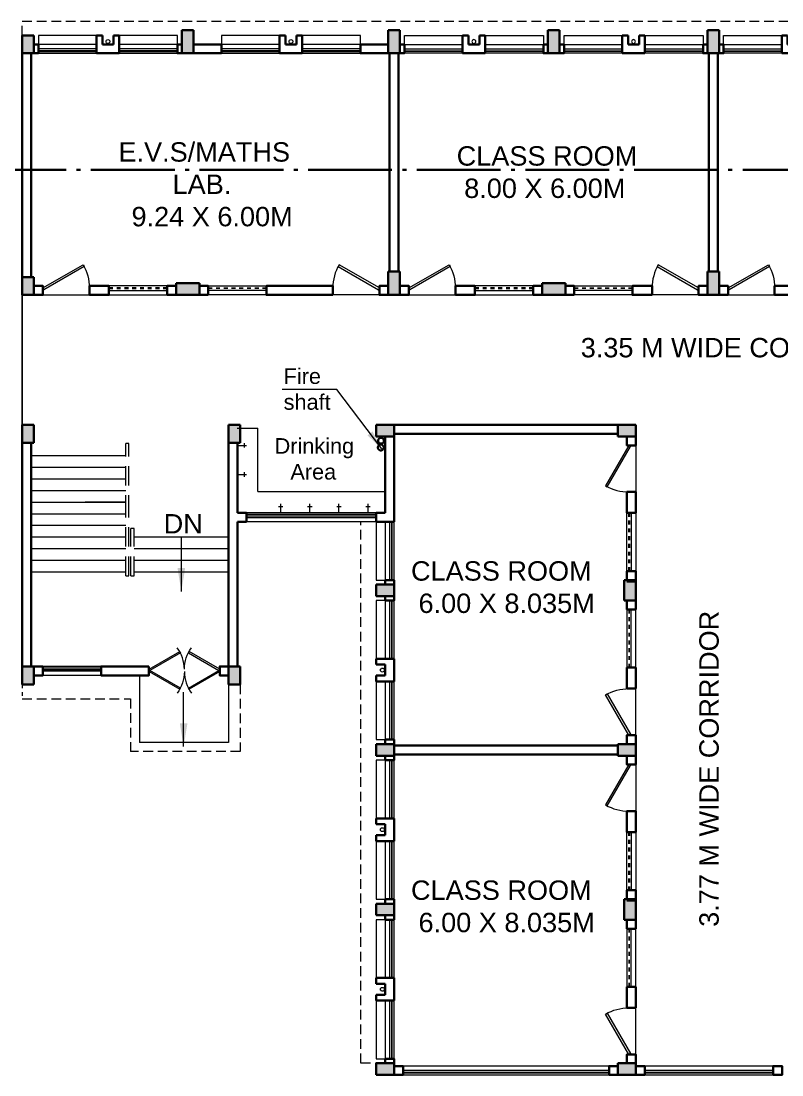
# Model space of a CAD drawing. Header units: millimetres. Extents: x 1898 to 3725, y 783 to 1532.
# Drawn here: x 2366.06 to 2385.68, y 1262.57 to 1289.74 of the extents above; entities that cross this region are included whole.
import ezdxf

# ---------------------------------------------------------------- set-up
doc = ezdxf.new("R2010")
doc.units = ezdxf.units.MM
for name, pattern in [('ACAD_ISO04W100', [30, 24, -3, 0, -3]), ('CENTER2', [1.125, 0.75, -0.125, 0.125, -0.125]), ('DASHED', [0.75, 0.5, -0.25]), ('DASHED2', [0.375, 0.25, -0.125]), ('HIDDEN', [0.375, 0.25, -0.125])]:
    doc.linetypes.add(name, pattern=pattern)
doc.layers.get('0').update_dxf_attribs({"lineweight": 20})
for name, color, linetype, lineweight in [('BL', 1, 'CENTER2', 30), ('CLL LEV.', 15, 'Continuous', 18), ('COL HATCH', 253, 'Continuous', 13), ('Column', 251, 'Continuous', 30), ('DIM', 6, 'Continuous', 18), ('Door', 54, 'Continuous', 18), ('expension joint', 248, 'Continuous', 18), ('Fixture', 44, 'Continuous', 13), ('glass', 5, 'Continuous', 18), ('PROJ.', 30, 'DASHED2', 15), ('Railing', 23, 'Continuous', 13), ('section line', 74, 'ACAD_ISO04W100', 30), ('STAIRS', 10, 'Continuous', 18), ('TEXT', 7, 'Continuous', 15), ('Ventilator', 4, 'DASHED', 18), ('Wall', 7, 'Continuous', 30), ('Window', 150, 'Continuous', 15), ('Window-Wall', 7, 'Continuous', 18)]:
    doc.layers.add(name, color=color, linetype=linetype, lineweight=lineweight)
doc.styles.add('DIM', font='arial.ttf', dxfattribs={"height": 0.5})
doc.styles.add('L120', font='arial.ttf', dxfattribs={"height": 0.6})
doc.styles.get("Standard").update_dxf_attribs({"font": 'arial.ttf', "height": 0.2})
doc.dimstyles.new('Current Dim style', dxfattribs={"dimscale": 0.3, "dimtxt": 0.2, "dimasz": 2, "dimexe": 0.18, "dimexo": 1, "dimgap": 0.09, "dimtad": 0, "dimzin": 0, "dimdsep": 46, "dimtxsty": 'Standard', "dimcen": 0.09, "dimclrd": 256, "dimclre": 256, "dimclrt": 7, "dimadec": 0, "dimazin": 0, "dimtfac": 1, "dimtofl": 0, "dimtmove": 2, "dimatfit": 3, "dimfxl": 0, "dimtolj": 1, "dimtzin": 0, "dimlwd": -1, "dimlwe": -1, "dimarcsym": 0})
doc.dimstyles.new('DIM', dxfattribs={"dimtxt": 0.5, "dimasz": 0.5, "dimexe": 0.02, "dimexo": 0, "dimgap": 0.1, "dimtad": 0, "dimdec": 3, "dimzin": 0, "dimdsep": 46, "dimtxsty": 'DIM', "dimcen": 0, "dimclrd": 251, "dimclre": 256, "dimclrt": 7, "dimadec": 0, "dimazin": 0, "dimtfac": 1, "dimtdec": 3, "dimtofl": 0, "dimtmove": 0, "dimatfit": 3, "dimfxl": 0, "dimtolj": 1, "dimtzin": 0, "dimlwd": -1, "dimlwe": -1, "dimarcsym": 0})

# ---------------------------------------------------------------- blocks, each defined once
blk = doc.blocks.new('A$C761723A2')
at = {"layer": 'section line', "ltscale": 0.09}
blk.add_line((39.754, 15.105), (110.31, 15.105), dxfattribs=at)
blk = doc.blocks.new('WINDOW 1')
at = {"layer": 'CLL LEV.'}
for p, q in [((-0.23, 0), (-0.46, 0)), ((-0.46, 0), (-0.46, -1.5)), ((-0.46, -1.5), (-0.23, -1.5))]:
    blk.add_line(p, q, dxfattribs=at)
at = {"layer": 'Window'}
for p, q in [((-0.065, 0), (-0.065, -1.5)), ((-0.05, -1.5), (-0.05, 0))]:
    blk.add_line(p, q, dxfattribs=at)
at = {"layer": 'Window-Wall'}
for p, q in [((0, 0), (-0.23, 0)), ((-0.23, 0), (-0.23, -1.5)), ((-0.115, 0), (-0.115, -1.5)), ((0, -1.5), (0, 0)), ((-0.23, -1.5), (0, -1.5))]:
    blk.add_line(p, q, dxfattribs=at)
blk = doc.blocks.new('VENTILATOR')
at = {"layer": 'Ventilator', "ltscale": 0.02}
for p, q in [((-0.18, -1.5), (-0.18, 0)), ((-0.165, 0), (-0.165, -1.5))]:
    blk.add_line(p, q, dxfattribs=at)
at = {"layer": 'Window-Wall'}
for p, q in [((-0.23, 0), (0, 0)), ((-0.23, -1.5), (-0.23, 0)), ((-0.115, 0), (-0.115, -1.5)), ((0, 0), (0, -1.5)), ((-0.23, -1.5), (0, -1.5))]:
    blk.add_line(p, q, dxfattribs=at)
blk = doc.blocks.new('C3')
at = {"layer": 'COL HATCH'}
h = blk.add_hatch(color=256, dxfattribs=at)
h.dxf.hatch_style = 1
h.paths.add_polyline_path([(0.3, 0), (0, 0), (0, -0.53), (0.3, -0.53)])
at = {"layer": 'Column'}
for p, q in [((0, 0), (0, -0.53)), ((0.3, 0), (0, 0)), ((0.3, -0.53), (0.3, 0)), ((0, -0.53), (0.3, -0.53))]:
    blk.add_line(p, q, dxfattribs=at)
blk = doc.blocks.new('SHAFT')
at = {"layer": 'Fixture'}
blk.add_circle((0.327, -0.302), 0.05, dxfattribs=at)
at = {"layer": 'Wall'}
for p, q in [((0.035, 0), (0.62, 0)), ((0.035, 0), (0.035, -0.46)), ((0.185, -0.46), (0.185, -0.23)), ((0.185, -0.23), (0.47, -0.23)), ((0.47, -0.46), (0.47, -0.23)), ((0.62, 0), (0.62, -0.46)), ((0.035, -0.46), (0.185, -0.46)), ((0.62, -0.46), (0.47, -0.46))]:
    blk.add_line(p, q, dxfattribs=at)
blk = doc.blocks.new('*U18')
for p, q in [((0, 0), (0, 6)), ((40, 0), (40, 6))]:
    blk.add_line(p, q)
blk.add_lwpolyline([(0, 0), (34.64, -20), (35.52, -18.48), (0.88, 1.52)], close=True)
blk.add_arc((0, 0), 40, 330, 360)
blk = doc.blocks.new('Door')
at = {"layer": 'Door'}
blk.add_line((0, 0.18), (1.199, 0.18), dxfattribs=at)
at = {"layer": 'Door', "xscale": 0.0299845412869386, "yscale": 0.0299845412869386, "zscale": 0.0299845412869386}
blk.add_blockref('*U18', (0, 0), dxfattribs=at)
blk = doc.blocks.new('A$C65A3360F')
at = {"layer": 'Fixture', "linetype": 'CENTER2'}
for p, q in [((0, 0), (-0.23, 0)), ((0, 0), (-0.23, 0)), ((-0.166, 0.057), (-0.166, 0)), ((-0.166, 0.057), (-0.166, 0)), ((-0.166, 0), (-0.166, -0.057)), ((-0.166, 0), (-0.166, -0.057))]:
    blk.add_line(p, q, dxfattribs=at)
blk = doc.blocks.new('Door - Left Hung 36 in.')
blk.add_lwpolyline([(0.8, -1.3), (0, 0), (31.2, 18), (31.9, 16.7)], close=True)
blk.add_arc((0, 0), 36, 0, 37.3101)
blk = doc.blocks.new('CU')
at = {"layer": 'COL HATCH', "linetype": 'CENTER2'}
h = blk.add_hatch(color=256, dxfattribs=at)
h.dxf.hatch_style = 1
h.paths.add_polyline_path([(0, 0.035), (0, -0.265), (0.46, -0.265), (0.46, 0.035)])
at = {"layer": 'Column', "linetype": 'CENTER2'}
blk.add_lwpolyline([(0, 0.035), (0, -0.265), (0.46, -0.265), (0.46, 0.035), (0, 0.035)], dxfattribs=at)
blk = doc.blocks.new('C2')
at = {"layer": 'COL HATCH'}
h = blk.add_hatch(color=256, dxfattribs=at)
h.dxf.hatch_style = 1
h.paths.add_polyline_path([(0.3, 0), (0, 0), (0, -0.6), (0.3, -0.6)])
at = {"layer": 'Column'}
for p, q in [((0, 0), (0, -0.6)), ((0.3, 0), (0, 0)), ((0.3, -0.6), (0.3, 0)), ((0, -0.6), (0.3, -0.6))]:
    blk.add_line(p, q, dxfattribs=at)

msp = doc.modelspace()

# ---------------------------------------------------------------- linework, layer by layer
at = {"layer": 'BL'}
for centre in [(2375.341, 1278.9167), (2375.3357, 1278.7427)]:
    msp.add_circle(centre, 0.075, dxfattribs=at)
at = {"layer": 'expension joint'}
for p, q in [((2366.0935, 1282.6768), (2366.0935, 1279.3268)), ((2366.0935, 1279.3268), (2366.0935, 1282.6768))]:
    msp.add_line(p, q, dxfattribs=at)
at = {"layer": 'Fixture'}
for p, q in [((2371.6335, 1279.2444), (2372.1635, 1279.2444)), ((2372.1635, 1277.6094), (2372.1635, 1279.244)), ((2372.1635, 1277.6094), (2375.4485, 1277.6094))]:
    msp.add_line(p, q, dxfattribs=at)
at = {"layer": 'glass', "lineweight": 5}
for p, q in [((2375.2185, 1277.0168), (2371.8735, 1277.0168)), ((2371.8735, 1276.9818), (2375.2185, 1276.9818)), ((2368.1235, 1273.0569), (2366.6235, 1273.0569)), ((2366.6235, 1273.0219), (2368.1235, 1273.0219))]:
    msp.add_line(p, q, dxfattribs=at)
at = {"layer": 'PROJ.'}
for p, q in [((2366.0935, 1289.7369), (2391.9885, 1289.7369)), ((2366.0935, 1289.3668), (2366.0935, 1289.7369)), ((2374.8185, 1262.8668), (2374.8185, 1276.8268)), ((2371.7135, 1272.6369), (2371.7135, 1270.9069)), ((2366.0935, 1272.2668), (2368.8815, 1272.2668)), ((2368.8815, 1272.2668), (2368.8815, 1270.9069)), ((2371.7135, 1270.9069), (2368.8815, 1270.9069)), ((2375.4485, 1262.8668), (2374.8185, 1262.8668))]:
    msp.add_line(p, q, dxfattribs=at)
at = {"layer": 'PROJ.', "ltscale": 0.05}
msp.add_line((2375.4485, 1276.8268), (2374.8185, 1276.8268), dxfattribs=at)
at = {"layer": 'PROJ.', "ltscale": 0.02}
msp.add_line((2366.0935, 1272.6369), (2366.0935, 1272.2668), dxfattribs=at)
at = {"layer": 'Railing', "linetype": 'DASHED'}
for p, q in [((2368.7635, 1277.0119), (2368.7635, 1278.8448)), ((2368.8435, 1277.0119), (2368.8435, 1278.8448)), ((2368.7635, 1275.4369), (2368.7635, 1277.0119)), ((2368.8435, 1275.4369), (2368.8435, 1277.0119)), ((2368.8935, 1275.4369), (2368.8935, 1276.6514)), ((2368.9735, 1275.4369), (2368.9735, 1276.6514)), ((2368.7635, 1275.4369), (2368.8435, 1275.4369)), ((2368.8935, 1275.4369), (2368.9735, 1275.4369))]:
    msp.add_line(p, q, dxfattribs=at)
at = {"layer": 'Railing', "linetype": 'HIDDEN', "ltscale": 0.01}
for p, q in [((2368.8435, 1278.8448), (2368.7635, 1278.8448)), ((2368.9735, 1276.6514), (2368.8935, 1276.6514))]:
    msp.add_line(p, q, dxfattribs=at)
at = {"layer": 'STAIRS'}
for p, q in [((2366.3235, 1278.5369), (2368.7635, 1278.5369)), ((2366.3235, 1278.2369), (2368.7635, 1278.2369)), ((2366.3235, 1277.9369), (2368.7635, 1277.9369)), ((2366.3235, 1277.6369), (2368.7635, 1277.6369)), ((2366.3235, 1277.3369), (2368.7635, 1277.3369)), ((2368.7635, 1277.3369), (2367.7134, 1277.3369)), ((2366.3235, 1277.0369), (2368.7635, 1277.0369)), ((2366.3235, 1276.7369), (2368.7635, 1276.7369)), ((2366.3235, 1276.4369), (2368.7635, 1276.4369)), ((2368.9735, 1276.4369), (2371.4135, 1276.4369)), ((2366.3235, 1276.1369), (2368.7635, 1276.1369)), ((2368.9735, 1276.1369), (2371.4135, 1276.1369)), ((2366.3235, 1275.8369), (2368.7635, 1275.8369)), ((2368.9735, 1275.8369), (2371.4135, 1275.8369)), ((2366.3235, 1275.5369), (2368.7635, 1275.5369)), ((2368.9735, 1275.5369), (2371.4135, 1275.5369)), ((2369.1115, 1272.8669), (2369.1115, 1271.1369)), ((2371.4135, 1272.8669), (2371.4135, 1271.1369)), ((2371.4135, 1271.1369), (2369.1115, 1271.1369))]:
    msp.add_line(p, q, dxfattribs=at)
at = {"layer": 'Wall'}
for p, q in [((2366.0935, 1283.1368), (2366.0935, 1288.9068)), ((2366.3235, 1283.1368), (2366.3235, 1288.9068)), ((2375.5635, 1283.2768), (2375.5635, 1288.9068)), ((2375.7935, 1283.2768), (2375.7935, 1288.9068)), ((2383.7935, 1283.2768), (2383.7935, 1288.9068)), ((2384.0235, 1283.2768), (2384.0235, 1288.9068)), ((2381.4485, 1279.3268), (2375.6785, 1279.3268)), ((2375.4485, 1279.0268), (2375.6785, 1279.0268)), ((2381.4485, 1279.0968), (2375.6785, 1279.0968)), ((2375.6785, 1279.0268), (2375.6785, 1276.8268)), ((2366.0935, 1278.8668), (2366.0935, 1273.0969)), ((2366.3235, 1278.8668), (2366.3235, 1273.0969)), ((2371.4135, 1278.8668), (2371.4135, 1273.0969)), ((2371.6435, 1278.8668), (2371.6435, 1277.0568)), ((2371.8735, 1277.0568), (2371.6435, 1277.0568)), ((2371.8735, 1276.8268), (2371.8735, 1277.0568)), ((2375.2185, 1276.8268), (2375.2185, 1277.0568)), ((2375.2185, 1277.0568), (2375.4485, 1277.0568)), ((2371.6435, 1273.0969), (2371.6435, 1276.8268)), ((2371.6435, 1276.8268), (2371.8735, 1276.8268)), ((2375.6785, 1276.8268), (2375.2185, 1276.8268)), ((2381.9085, 1275.2918), (2381.6785, 1275.2918)), ((2375.6785, 1271.0618), (2381.4485, 1271.0618)), ((2375.6785, 1270.8318), (2381.4485, 1270.8318)), ((2381.9085, 1267.0618), (2381.6785, 1267.0618))]:
    msp.add_line(p, q, dxfattribs=at)
for points in [[(2366.5085, 1289.1368), (2366.5085, 1288.9068), (2366.3935, 1288.9068), (2366.3935, 1289.1368), (2366.5085, 1289.1368)], [(2366.5085, 1289.1368), (2366.5085, 1288.9068), (2366.3935, 1288.9068), (2366.3935, 1289.1368), (2366.5085, 1289.1368)], [(2370.2085, 1289.1368), (2370.2085, 1288.9068), (2370.0935, 1288.9068), (2370.0935, 1289.1368), (2370.2085, 1289.1368)], [(2371.226, 1289.1368), (2371.226, 1288.9068), (2370.5085, 1288.9068), (2370.5085, 1289.1368), (2371.226, 1289.1368)], [(2375.5285, 1289.1368), (2375.5285, 1288.9068), (2374.811, 1288.9068), (2374.811, 1289.1368), (2375.5285, 1289.1368)], [(2375.8285, 1289.1368), (2375.8285, 1288.9068), (2375.9435, 1288.9068), (2375.9435, 1289.1368), (2375.8285, 1289.1368)], [(2379.5285, 1289.1368), (2379.5285, 1288.9068), (2379.6435, 1288.9068), (2379.6435, 1289.1368), (2379.5285, 1289.1368)], [(2379.9435, 1289.1368), (2379.9435, 1288.9068), (2380.0585, 1288.9068), (2380.0585, 1289.1368), (2379.9435, 1289.1368)], [(2383.6435, 1289.1369), (2383.6435, 1288.9069), (2383.7585, 1288.9069), (2383.7585, 1289.1369), (2383.6435, 1289.1369)], [(2383.6435, 1289.1368), (2383.6435, 1288.9068), (2383.7585, 1288.9068), (2383.7585, 1289.1368), (2383.6435, 1289.1368)], [(2384.0585, 1289.1368), (2384.0585, 1288.9068), (2384.1735, 1288.9068), (2384.1735, 1289.1368), (2384.0585, 1289.1368)], [(2366.3935, 1282.6769), (2366.3935, 1282.9069), (2366.6235, 1282.9069), (2366.6235, 1282.6769), (2366.3935, 1282.6769)], [(2369.8285, 1282.6769), (2369.8285, 1282.9069), (2370.0585, 1282.9069), (2370.0585, 1282.6769), (2369.8285, 1282.6769)], [(2370.8885, 1282.6769), (2370.8885, 1282.9069), (2370.6585, 1282.9069), (2370.6585, 1282.6769), (2370.8885, 1282.6769)], [(2375.5285, 1282.6768), (2375.5285, 1282.9068), (2375.2985, 1282.9068), (2375.2985, 1282.6768), (2375.5285, 1282.6768)], [(2375.8285, 1282.6768), (2375.8285, 1282.9068), (2376.0585, 1282.9068), (2376.0585, 1282.6768), (2375.8285, 1282.6768)], [(2379.2635, 1282.6768), (2379.2635, 1282.9068), (2379.4935, 1282.9068), (2379.4935, 1282.6768), (2379.2635, 1282.6768)], [(2380.3235, 1282.6768), (2380.3235, 1282.9068), (2380.0935, 1282.9068), (2380.0935, 1282.6768), (2380.3235, 1282.6768)], [(2383.7585, 1282.6768), (2383.7585, 1282.9068), (2383.5285, 1282.9068), (2383.5285, 1282.6768), (2383.7585, 1282.6768)], [(2384.0585, 1282.6768), (2384.0585, 1282.9068), (2384.2885, 1282.9068), (2384.2885, 1282.6768), (2384.0585, 1282.6768)], [(2375.4485, 1277.0568), (2375.4485, 1279.0268)], [(2381.9085, 1279.0268), (2381.6785, 1279.0268), (2381.6785, 1278.7968), (2381.9085, 1278.7968), (2381.9085, 1279.0268)], [(2381.9085, 1275.5568), (2381.6785, 1275.5568), (2381.6785, 1275.3268), (2381.9085, 1275.3268), (2381.9085, 1275.5568)], [(2375.4485, 1275.3268), (2375.6785, 1275.3268), (2375.6785, 1275.2118), (2375.4485, 1275.2118), (2375.4485, 1275.3268)], [(2375.4485, 1274.9118), (2375.6785, 1274.9118), (2375.6785, 1274.7968), (2375.4485, 1274.7968), (2375.4485, 1274.9118)], [(2381.9085, 1274.5668), (2381.6785, 1274.5668), (2381.6785, 1274.7968), (2381.9085, 1274.7968), (2381.9085, 1274.5668)], [(2366.6235, 1273.0969), (2366.3935, 1273.0969), (2366.3935, 1272.8669), (2366.6235, 1272.8669), (2366.6235, 1273.0969)], [(2371.4135, 1273.0969), (2371.1835, 1273.0969), (2371.1835, 1272.8669), (2371.4135, 1272.8669), (2371.4135, 1273.0969)], [(2381.9085, 1271.0968), (2381.6785, 1271.0968), (2381.6785, 1271.3268), (2381.9085, 1271.3268), (2381.9085, 1271.0968)], [(2375.4485, 1271.2118), (2375.6785, 1271.2118), (2375.6785, 1271.0968), (2375.4485, 1271.0968), (2375.4485, 1271.2118)], [(2375.4485, 1271.2118), (2375.6785, 1271.2118), (2375.6785, 1271.0968), (2375.4485, 1271.0968), (2375.4485, 1271.2118)], [(2375.4485, 1270.7968), (2375.6785, 1270.7968), (2375.6785, 1270.6818), (2375.4485, 1270.6818), (2375.4485, 1270.7968)], [(2381.9085, 1270.7968), (2381.6785, 1270.7968), (2381.6785, 1270.5668), (2381.9085, 1270.5668), (2381.9085, 1270.7968)], [(2381.9085, 1267.3268), (2381.6785, 1267.3268), (2381.6785, 1267.0968), (2381.9085, 1267.0968), (2381.9085, 1267.3268)], [(2375.4485, 1267.0968), (2375.6785, 1267.0968), (2375.6785, 1266.9818), (2375.4485, 1266.9818), (2375.4485, 1267.0968)], [(2375.4485, 1266.6818), (2375.6785, 1266.6818), (2375.6785, 1266.5668), (2375.4485, 1266.5668), (2375.4485, 1266.6818)], [(2381.9085, 1266.3368), (2381.6785, 1266.3368), (2381.6785, 1266.5668), (2381.9085, 1266.5668), (2381.9085, 1266.3368)], [(2375.4485, 1262.9818), (2375.6785, 1262.9818), (2375.6785, 1262.8668), (2375.4485, 1262.8668), (2375.4485, 1262.9818)], [(2375.4485, 1262.9818), (2375.6785, 1262.9818), (2375.6785, 1262.8668), (2375.4485, 1262.8668), (2375.4485, 1262.9818)], [(2381.9085, 1262.8668), (2381.6785, 1262.8668), (2381.6785, 1263.0968), (2381.9085, 1263.0968), (2381.9085, 1262.8668)], [(2375.6785, 1262.5668), (2375.9085, 1262.5668), (2375.9085, 1262.7968), (2375.6785, 1262.7968), (2375.6785, 1262.5668)], [(2381.2185, 1262.5668), (2381.4485, 1262.5668), (2381.4485, 1262.7968), (2381.2185, 1262.7968), (2381.2185, 1262.5668)], [(2381.9085, 1262.5668), (2382.1385, 1262.5668), (2382.1385, 1262.7968), (2381.9085, 1262.7968), (2381.9085, 1262.5668)], [(2385.4485, 1262.5668), (2385.6785, 1262.5668), (2385.6785, 1262.7968), (2385.4485, 1262.7968), (2385.4485, 1262.5668)]]:
    msp.add_lwpolyline(points, dxfattribs=at)
for points in [[(2367.8229, 1282.6767), (2367.8229, 1282.9069), (2368.3285, 1282.9069), (2368.3285, 1282.6767)], [(2374.0991, 1282.6767), (2374.0991, 1282.9069), (2372.3885, 1282.9069), (2372.3885, 1282.6767)], [(2377.2579, 1282.6767), (2377.2579, 1282.9068), (2377.7635, 1282.9068), (2377.7635, 1282.6767)], [(2382.3291, 1282.6767), (2382.3291, 1282.9068), (2381.8235, 1282.9068), (2381.8235, 1282.6767)], [(2385.4879, 1282.6767), (2385.4879, 1282.9068), (2385.9935, 1282.9068), (2385.9935, 1282.6767)], [(2381.9087, 1277.5975), (2381.6785, 1277.5975), (2381.6785, 1277.0568), (2381.9087, 1277.0568)], [(2369.3591, 1273.0969), (2368.1235, 1273.0969), (2368.1235, 1272.8669), (2369.3591, 1272.8669)], [(2381.9087, 1272.5262), (2381.6785, 1272.5262), (2381.6785, 1273.0668), (2381.9087, 1273.0668)], [(2381.9087, 1269.3675), (2381.6785, 1269.3675), (2381.6785, 1268.8268), (2381.9087, 1268.8268)], [(2381.9087, 1264.2962), (2381.6785, 1264.2962), (2381.6785, 1264.8368), (2381.9087, 1264.8368)]]:
    msp.add_lwpolyline(points, close=True, dxfattribs=at)
at = {"layer": 'Window'}
for p, q in [((2381.2185, 1262.6318), (2375.9085, 1262.6318)), ((2375.9085, 1262.6168), (2381.2185, 1262.6168)), ((2385.4485, 1262.6318), (2382.1385, 1262.6318)), ((2382.1385, 1262.6168), (2385.4485, 1262.6168))]:
    msp.add_line(p, q, dxfattribs=at)
at = {"layer": 'Window-Wall', "lineweight": 15}
for p, q in [((2375.2185, 1277.0568), (2371.8735, 1277.0568)), ((2371.8735, 1276.9418), (2375.2185, 1276.9418)), ((2375.2185, 1276.8268), (2371.8735, 1276.8268)), ((2368.1235, 1273.0969), (2366.6235, 1273.0969)), ((2366.6235, 1272.9819), (2368.1235, 1272.9819)), ((2368.1235, 1273.0969), (2368.1235, 1272.8669)), ((2368.1235, 1272.8669), (2366.6235, 1272.8669))]:
    msp.add_line(p, q, dxfattribs=at)
at = {"layer": 'Window-Wall'}
for p, q in [((2381.2185, 1262.7968), (2375.9085, 1262.7968)), ((2375.9085, 1262.7968), (2375.9085, 1262.5668)), ((2381.2185, 1262.6818), (2375.9085, 1262.6818)), ((2385.4485, 1262.7968), (2382.1385, 1262.7968)), ((2382.1385, 1262.7968), (2382.1385, 1262.5668)), ((2385.4485, 1262.6818), (2382.1385, 1262.6818)), ((2385.4485, 1262.5668), (2385.4485, 1262.7968)), ((2375.9085, 1262.5668), (2381.2185, 1262.5668)), ((2382.1385, 1262.5668), (2385.4485, 1262.5668))]:
    msp.add_line(p, q, dxfattribs=at)

# ---------------------------------------------------------------- block references
at = {"lineweight": 15}
msp.add_blockref('A$C761723A2', (2294.5101, 1270.7968), dxfattribs=at)
at = {"layer": 'Column', "color": 5}
for name, p in [('C2', (2370.2085, 1289.5068)), ('C3', (2381.6085, 1275.3268)), ('C3', (2381.6085, 1267.0968))]:
    msp.add_blockref(name, p, dxfattribs=at)
at = {"layer": 'Column', "color": 5, "xscale": -1}
for p in [(2375.8285, 1289.5068), (2379.9435, 1289.5068), (2384.0585, 1289.5068), (2375.8285, 1283.2768), (2384.0585, 1283.2768)]:
    msp.add_blockref('C2', p, dxfattribs=at)
at = {"layer": 'Column', "linetype": 'CENTER2', "rotation": 270}
for p in [(2366.3585, 1289.3668), (2366.3585, 1283.1368)]:
    msp.add_blockref('CU', p, dxfattribs=at)
at = {"layer": 'Column', "color": 5, "rotation": 270}
msp.add_blockref('C2', (2370.6585, 1282.9769), dxfattribs=at)
at = {"layer": 'Column', "color": 5, "xscale": -1, "rotation": 90}
msp.add_blockref('C2', (2379.4935, 1282.9768), dxfattribs=at)
at = {"layer": 'Column', "linetype": 'CENTER2', "xscale": -1}
for p, rotation in [((2366.3585, 1278.8668), 270), ((2366.1285, 1279.3268), 90), ((2371.4485, 1279.3268), 90), ((2366.1285, 1273.0969), 90), ((2371.4485, 1273.0969), 90)]:
    msp.add_blockref('CU', p, dxfattribs=dict(at, rotation=rotation))
for p in [(2375.6785, 1279.2918), (2381.9085, 1279.2918), (2375.6785, 1275.1768), (2375.6785, 1271.0618), (2381.9085, 1271.0618), (2375.6785, 1266.9468), (2375.6785, 1262.8318), (2381.9085, 1262.8318)]:
    msp.add_blockref('CU', p, dxfattribs=at)
at = {"layer": 'Door', "xscale": 0.02527777777140727, "yscale": 0.02527777777140727, "zscale": 0.02527777777140727}
msp.add_blockref('Door - Left Hung 36 in.', (2369.3619, 1273.0297), dxfattribs=at)
at = {"layer": 'Door', "extrusion": (0, 0, -1), "xscale": 0.02527777777140727, "yscale": 0.02527777777140727, "zscale": -0.0252777777714073}
msp.add_blockref('Door - Left Hung 36 in.', (-2371.1819, 1273.0297), dxfattribs=at)
at = {"layer": 'Door', "extrusion": (0, 0, -1), "xscale": 0.02527777777140727, "yscale": 0.02527777777140727, "zscale": -0.0252777777714073, "rotation": 180}
msp.add_blockref('Door - Left Hung 36 in.', (-2369.3619, 1272.964), dxfattribs=at)
at = {"layer": 'Door', "xscale": 0.02527777777140727, "yscale": 0.02527777777140727, "zscale": 0.02527777777140727, "rotation": 180}
msp.add_blockref('Door - Left Hung 36 in.', (2371.1819, 1272.964), dxfattribs=at)
at = {"layer": 'Fixture', "xscale": -1}
for p in [(2371.6435, 1278.7968), (2371.6435, 1278.0468)]:
    msp.add_blockref('A$C65A3360F', p, dxfattribs=at)
at = {"layer": 'Fixture', "xscale": -1, "rotation": 90}
for p in [(2372.756, 1277.0568), (2373.506, 1277.0568), (2374.256, 1277.0568), (2375.006, 1277.0568)]:
    msp.add_blockref('A$C65A3360F', p, dxfattribs=at)
at = {"layer": 'Wall'}
for name, p, rotation in [('WINDOW 1', (2368.0085, 1288.9068), 270), ('SHAFT', (2368.6285, 1288.9068), 180), ('WINDOW 1', (2370.0935, 1288.9068), 270), ('WINDOW 1', (2372.726, 1288.9068), 270), ('SHAFT', (2373.346, 1288.9068), 180), ('WINDOW 1', (2374.811, 1288.9068), 270), ('Door', (2375.2985, 1282.8566), 180), ('Door', (2383.5285, 1282.8566), 180), ('VENTILATOR', (2372.3885, 1282.6769), 270), ('VENTILATOR', (2381.8235, 1282.6768), 270), ('Door', (2381.7288, 1278.7968), 270), ('SHAFT', (2375.6785, 1273.3318), 270), ('Door', (2381.7288, 1270.5668), 270), ('SHAFT', (2375.6785, 1269.2168), 270), ('SHAFT', (2375.6785, 1265.1018), 270)]:
    msp.add_blockref(name, p, dxfattribs=dict(at, rotation=rotation))
at = {"layer": 'Wall', "xscale": -1}
for name, p, rotation in [('WINDOW 1', (2375.9435, 1288.9068), 90), ('SHAFT', (2377.4085, 1288.9068), 180), ('WINDOW 1', (2378.0285, 1288.9068), 90), ('WINDOW 1', (2380.0585, 1288.9068), 90), ('SHAFT', (2381.5235, 1288.9068), 180), ('WINDOW 1', (2382.1435, 1288.9068), 90), ('WINDOW 1', (2384.1735, 1288.9068), 90), ('SHAFT', (2385.6385, 1288.9068), 180), ('Door', (2366.6235, 1282.8567), 180), ('Door', (2376.0585, 1282.8566), 180), ('Door', (2384.2885, 1282.8566), 180), ('VENTILATOR', (2368.3285, 1282.6769), 90), ('VENTILATOR', (2377.7635, 1282.6768), 90), ('VENTILATOR', (2381.9085, 1273.0668), 180), ('Door', (2381.7288, 1271.3268), 270), ('VENTILATOR', (2381.9085, 1264.8368), 180), ('Door', (2381.7288, 1263.0968), 270)]:
    msp.add_blockref(name, p, dxfattribs=dict(at, rotation=rotation))
at = {"layer": 'Wall'}
for name, p in [('VENTILATOR', (2381.9085, 1277.0568)), ('WINDOW 1', (2375.6785, 1276.8268)), ('WINDOW 1', (2375.6785, 1274.7968)), ('WINDOW 1', (2375.6785, 1272.7118)), ('WINDOW 1', (2375.6785, 1270.6818)), ('WINDOW 1', (2375.6785, 1268.5968)), ('VENTILATOR', (2381.9085, 1268.8268)), ('WINDOW 1', (2375.6785, 1266.5668)), ('WINDOW 1', (2375.6785, 1264.4818))]:
    msp.add_blockref(name, p, dxfattribs=at)

# ---------------------------------------------------------------- texts
at = {"layer": 'TEXT', "lineweight": 30, "char_height": 0.5, "attachment_point": 1, "style": 'L120'}
for s, insert, width in [('\\pi0.15996; E.V.S/MATHS \\P\\pi1.7498;LAB.\\P\\pi0.10897;   9.24 X 6.00M', (2368.2182, 1286.6129), 4.902123), ('{\\fArial|b0|i0|c0|p34;CLASS ROOM\\P 8.00 X 6.00M}', (2377.2914, 1286.5101), 4.753159), ('3.35 M WIDE CORRIDOR ', (2380.489, 1281.5674), 9.930816), ('{\\fArial|b0|i0|c0|p34;DN}', (2369.7385, 1277.0262), 1.001447), ('{\\fArial|b0|i0|c0|p34;CLASS ROOM\\P 6.00 X 8.035M}', (2376.1142, 1275.8103), 9.930816), ('{\\fArial|b0|i0|c0|p34;CLASS ROOM\\P 6.00 X 8.035M}', (2376.1142, 1267.5803), 9.930816)]:
    msp.add_mtext(s, dxfattribs=dict(at, insert=insert, width=width))
at = {"layer": 'TEXT', "lineweight": 30, "char_height": 0.4, "attachment_point": 1, "style": 'L120'}
for s, width, insert in [('Fire \\Pshaft', 2.454924, (2372.8309, 1280.7822)), ('\\pi1.2407;Drinking\\P\\pi1.647;Area', 4.450523, (2371.3579, 1278.9839))]:
    msp.add_mtext_dynamic_manual_height_columns(s, width=width, gutter_width=5, heights=[0], dxfattribs=dict(at, insert=insert))
at = {"layer": 'TEXT', "lineweight": 30, "insert": (2383.5465, 1266.3845), "char_height": 0.5, "width": 9.930816, "attachment_point": 1, "rotation": 90, "style": 'L120'}
msp.add_mtext('3.77 M WIDE CORRIDOR ', dxfattribs=at)

# ---------------------------------------------------------------- leaders
at = {"layer": 'DIM'}
msp.add_leader([(2375.3588, 1278.7081), (2374.2023, 1280.2374), (2372.7899, 1280.2374)], dimstyle='DIM', override={"dimgap": 0.1, "dimtad": 0, "dimarcsym": 1}, dxfattribs=at)
for points in [[(2370.1935, 1275.0322), (2370.1935, 1276.4369)], [(2370.2526, 1271.0331), (2370.2526, 1272.4378)]]:
    msp.add_leader(points, dimstyle='Current Dim style', dxfattribs=at)

doc.saveas('drawing.dxf')
